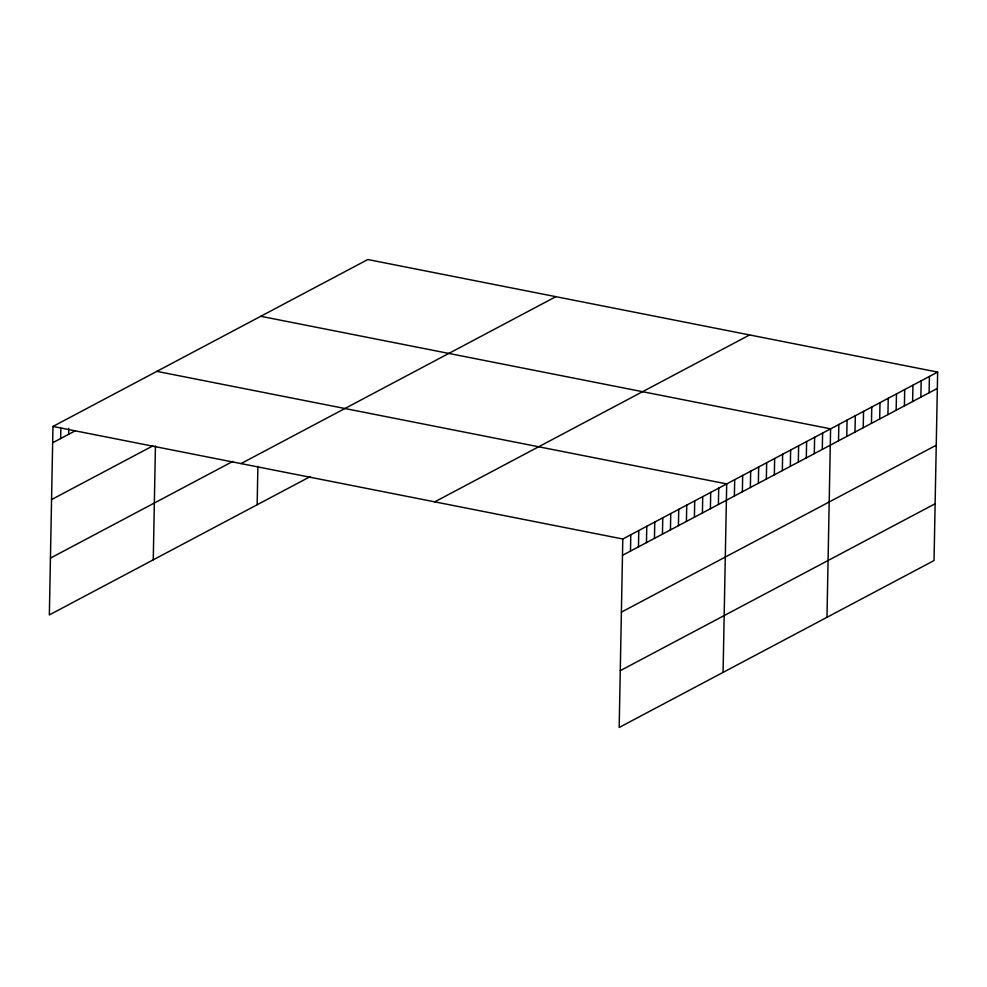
<?xml version="1.0" encoding="UTF-8"?>
<svg xmlns="http://www.w3.org/2000/svg" width="987" height="987" viewBox="0 0 987 987"><rect width="100%" height="100%" fill="white"/><g stroke="black" fill="none" stroke-linecap="round" stroke-linejoin="round"><path stroke-width="1.48" d="M937.65 372.087L622.797 539.001L619.182 727.468L934.035 560.554L937.65 372.087L367.818 259.532L52.965 426.446L49.35 614.913L310.091 476.684M60.651 438.536L60.849 428.148M68.646 434.305L68.757 428.358M153.256 559.826L155.44 446.038M257.151 504.752L257.891 466.37M630.483 551.091L630.792 534.769M638.466 546.86L638.786 530.525M646.46 542.616L646.781 526.293M654.455 538.384L654.763 522.049M662.45 534.14L662.758 517.817M670.444 529.908L670.753 513.573M678.427 525.664L678.748 509.341M686.421 521.432L686.742 505.11M694.416 517.2L694.725 500.865M702.411 512.956L702.719 496.634M710.406 508.724L710.714 492.39M718.388 504.48L718.709 488.158M723.076 672.381L726.703 483.914L156.871 371.371M734.377 496.017L734.698 479.682M742.372 491.773L742.68 475.45M750.367 487.541L750.675 471.206M758.361 483.297L758.67 466.974M766.344 479.065L766.665 462.73M774.339 474.821L774.659 458.499M782.333 470.589L782.642 454.267M790.328 466.357L790.636 450.023M798.323 462.113L798.631 445.791M806.305 457.882L806.626 441.547M814.3 453.638L814.62 437.315M822.294 449.406L822.603 433.071M826.983 617.307L830.598 428.839L260.765 316.284M838.518 440.807L838.839 424.472M846.76 436.439L847.068 420.104M854.989 432.072L855.31 415.737M863.23 427.704L863.539 411.382M871.459 423.337L871.768 407.014M879.688 418.969L880.009 402.647M887.93 414.614L888.238 398.279M896.159 410.247L896.48 393.912M904.4 405.879L904.709 389.557M912.63 401.512L912.95 385.189M920.871 397.144L921.179 380.822M929.1 392.777L929.421 376.454M52.656 442.768L75.296 430.764M51.558 499.582L152.8 445.914M50.436 558.111L232.932 461.361M241.013 463.594L555.866 296.68M434.761 501.852L749.602 334.951M622.489 555.323L937.342 388.422M621.391 612.137L936.244 445.223M620.268 670.666L935.121 503.752M52.965 426.446L622.797 539.001"/></g></svg>
